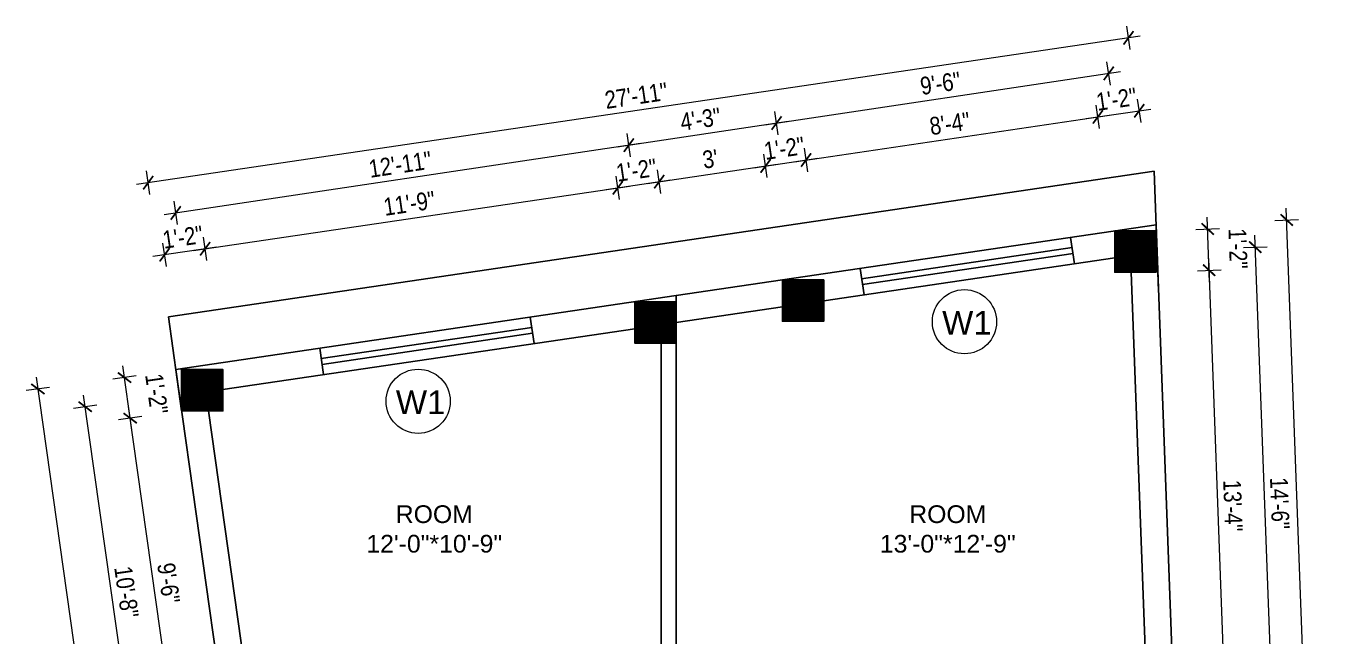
# Model space of a CAD drawing. Header units: inches. Extents: x -5142662 to -4941318, y -3361958 to -3160563.
# Drawn here: x -5002301.7 to -5001858.9, y -3260558.4 to -3260351.7 of the extents above; entities that cross this region are included whole.
import ezdxf

# ---------------------------------------------------------------- set-up
doc = ezdxf.new("R2010")
doc.units = ezdxf.units.IN
doc.header["$LTSCALE"] = 2
doc.header["$MEASUREMENT"] = 0
doc.header["$PDMODE"] = 34
doc.layers.get('0').update_dxf_attribs({"linetype": 'CONTINUOUS'})
doc.layers.get('DEFPOINTS').update_dxf_attribs({"color": 141, "linetype": 'CONTINUOUS'})
doc.layers.add('A-Hatch', color=7, linetype='CONTINUOUS')
for name, color, linetype, lineweight in [('Annotate-Lite.w', 177, 'CONTINUOUS', 9), ('DIM 1-100', 4, 'CONTINUOUS', 13), ('TEXT', 181, 'CONTINUOUS', 25)]:
    doc.layers.add(name, color=color, linetype=linetype, lineweight=lineweight)
doc.styles.add('arial.', font='arial.ttf')
doc.styles.add('gaurav', font='arial.ttf')
doc.styles.get("Standard").update_dxf_attribs({"font": 'ARIALN.TTF'})
doc.dimstyles.new('1 by 96', dxfattribs={"dimtxt": 6, "dimasz": 4, "dimexe": 4, "dimexo": 4, "dimgap": 2, "dimtad": 1, "dimdec": 0, "dimzin": 0, "dimdsep": 46, "dimlunit": 4, "dimtxsty": 'Standard', "dimblk": 'ARCHTICK', "dimcen": 0, "dimdle": 4, "dimadec": 0, "dimazin": 0, "dimtfac": 1, "dimtdec": 0, "dimtix": 1, "dimtofl": 0, "dimtmove": 1, "dimatfit": 3, "dimldrblk": 'ARCHTICK', "dimfxl": 4, "dimfxlon": 1, "dimtolj": 1, "dimtzin": 0, "dimlwd": -1, "dimlwe": -1, "dimarcsym": 0})

# ---------------------------------------------------------------- blocks, each defined once
blk = doc.blocks.new('_ArchTick')
at = {"color": 0, "linetype": 'ByBlock', "const_width": 0.15}
blk.add_lwpolyline([(-0.5, -0.5), (0.5, 0.5)], dxfattribs=at)
blk = doc.blocks.new('*D1533')
at = {"layer": 'DEFPOINTS', "color": 0, "ltscale": 0.5, "transparency": 16777216}
for p in [(-5002266.51, -3260484.38), (-5002249.11, -3260481.93), (-5002231.25, -3260594.67)]:
    blk.add_point(p, dxfattribs=at)
at = {"layer": 'DIM 1-100', "color": 0, "ltscale": 0.5, "transparency": 16777216}
for p, q in [((-5002250.03, -3260601.36), (-5002267.06, -3260480.42)), ((-5002262.54, -3260483.82), (-5002270.47, -3260484.94)), ((-5002246.62, -3260596.84), (-5002254.55, -3260597.95))]:
    blk.add_line(p, q, dxfattribs=at)
at = {"layer": 'DIM 1-100', "color": 0, "ltscale": 0.5, "transparency": 16777216, "xscale": 4, "yscale": 4, "zscale": 4}
for p, rotation in [((-5002266.51, -3260484.38), 98.01894551890229), ((-5002250.58, -3260597.4), 278.0189455189023)]:
    blk.add_blockref('_ArchTick', p, dxfattribs=dict(at, rotation=rotation))
at = {"layer": 'DIM 1-100', "color": 0, "ltscale": 0.5, "transparency": 16777216, "insert": (-5002253.53, -3260540.18), "char_height": 6, "attachment_point": 5, "rotation": 278.0189}
blk.add_mtext('\\A1;9\'-6"', dxfattribs=at)
blk = doc.blocks.new('*D1534')
at = {"layer": 'DEFPOINTS', "color": 0, "ltscale": 0.5, "transparency": 16777216}
for p in [(-5002249.11, -3260467.93), (-5002268.44, -3260470.65), (-5002249.11, -3260481.93)]:
    blk.add_point(p, dxfattribs=at)
at = {"layer": 'DIM 1-100', "color": 0, "ltscale": 0.5, "transparency": 16777216}
for p, q in [((-5002265.95, -3260488.34), (-5002269, -3260466.69)), ((-5002264.48, -3260470.1), (-5002272.4, -3260471.21)), ((-5002262.54, -3260483.82), (-5002270.47, -3260484.94))]:
    blk.add_line(p, q, dxfattribs=at)
at = {"layer": 'DIM 1-100', "color": 0, "ltscale": 0.5, "transparency": 16777216, "xscale": 4, "yscale": 4, "zscale": 4}
for p, rotation in [((-5002268.44, -3260470.65), 98.01894551890229), ((-5002266.51, -3260484.38), 278.0189455189023)]:
    blk.add_blockref('_ArchTick', p, dxfattribs=dict(at, rotation=rotation))
at = {"layer": 'DIM 1-100', "color": 0, "ltscale": 0.5, "transparency": 16777216, "insert": (-5002257.55, -3260476.12), "char_height": 6, "attachment_point": 5, "rotation": 278.0189}
blk.add_mtext('\\A1;1\'-2"', dxfattribs=at)
blk = doc.blocks.new('*D1539')
at = {"layer": 'DEFPOINTS', "color": 0, "ltscale": 0.5, "transparency": 16777216}
for p in [(-5002242.11, -3260474.93), (-5002281.74, -3260480.51), (-5002224.25, -3260601.67)]:
    blk.add_point(p, dxfattribs=at)
at = {"layer": 'DIM 1-100', "color": 0, "ltscale": 0.5, "transparency": 16777216}
for p, q in [((-5002263.32, -3260611.22), (-5002282.29, -3260476.55)), ((-5002277.77, -3260479.95), (-5002285.7, -3260481.07)), ((-5002259.92, -3260606.7), (-5002267.84, -3260607.81))]:
    blk.add_line(p, q, dxfattribs=at)
at = {"layer": 'DIM 1-100', "color": 0, "ltscale": 0.5, "transparency": 16777216, "xscale": 4, "yscale": 4, "zscale": 4}
for p, rotation in [((-5002281.74, -3260480.51), 98.01894551877217), ((-5002263.88, -3260607.26), 278.0189455187722)]:
    blk.add_blockref('_ArchTick', p, dxfattribs=dict(at, rotation=rotation))
at = {"layer": 'DIM 1-100', "color": 0, "ltscale": 0.5, "transparency": 16777216, "insert": (-5002267.79, -3260543.18), "char_height": 6, "attachment_point": 5, "rotation": 278.0189}
blk.add_mtext('\\A1;10\'-8"', dxfattribs=at)
blk = doc.blocks.new('*D1540')
at = {"layer": 'DEFPOINTS', "color": 0, "ltscale": 0.5, "transparency": 16777216}
for p in [(-5002251.08, -3260467.93), (-5002211.04, -3260752.17), (-5002257.71, -3260758.75)]:
    blk.add_point(p, dxfattribs=at)
at = {"layer": 'DIM 1-100', "color": 0, "ltscale": 0.5, "transparency": 16777216}
for p, q in [((-5002298.31, -3260470.54), (-5002257.15, -3260762.71)), ((-5002293.79, -3260473.95), (-5002301.71, -3260475.06)), ((-5002253.75, -3260758.19), (-5002261.67, -3260759.31))]:
    blk.add_line(p, q, dxfattribs=at)
at = {"layer": 'DIM 1-100', "color": 0, "ltscale": 0.5, "transparency": 16777216, "xscale": 4, "yscale": 4, "zscale": 4}
for p, rotation in [((-5002297.75, -3260474.5), 98.01894551889016), ((-5002257.71, -3260758.75), 278.0189455188902)]:
    blk.add_blockref('_ArchTick', p, dxfattribs=dict(at, rotation=rotation))
at = {"layer": 'DIM 1-100', "color": 0, "ltscale": 0.5, "transparency": 16777216, "insert": (-5002272.72, -3260615.92), "char_height": 6, "attachment_point": 5, "rotation": 278.0189}
blk.add_mtext('\\A1;23\'-11"', dxfattribs=at)
blk = doc.blocks.new('*D1547')
at = {"layer": 'DEFPOINTS', "color": 0, "ltscale": 0.5, "transparency": 16777216}
for p in [(-5001919.36, -3260434.99), (-5001901.4, -3260434.33), (-5001912.87, -3260594.67)]:
    blk.add_point(p, dxfattribs=at)
at = {"layer": 'DIM 1-100', "color": 0, "ltscale": 0.5, "transparency": 16777216}
for p, q in [((-5001895.35, -3260598.03), (-5001901.55, -3260430.33)), ((-5001905.4, -3260434.48), (-5001897.4, -3260434.18)), ((-5001899.5, -3260594.18), (-5001891.51, -3260593.88))]:
    blk.add_line(p, q, dxfattribs=at)
at = {"layer": 'DIM 1-100', "color": 0, "ltscale": 0.5, "transparency": 16777216, "xscale": 4, "yscale": 4, "zscale": 4}
for p, rotation in [((-5001901.4, -3260434.33), 92.11435361988055), ((-5001895.5, -3260594.03), 272.1143536198805)]:
    blk.add_blockref('_ArchTick', p, dxfattribs=dict(at, rotation=rotation))
at = {"layer": 'DIM 1-100', "color": 0, "ltscale": 0.5, "transparency": 16777216, "insert": (-5001893.39, -3260513.99), "char_height": 6, "attachment_point": 5, "rotation": 272.1144}
blk.add_mtext('\\A1;13\'-4"', dxfattribs=at)
blk = doc.blocks.new('*D1548')
at = {"layer": 'DEFPOINTS', "color": 0, "ltscale": 0.5, "transparency": 16777216}
for p in [(-5001919.36, -3260420.99), (-5001901.91, -3260420.35), (-5001919.36, -3260434.99)]:
    blk.add_point(p, dxfattribs=at)
at = {"layer": 'DIM 1-100', "color": 0, "ltscale": 0.5, "transparency": 16777216}
for p, q in [((-5001901.25, -3260438.33), (-5001902.06, -3260416.35)), ((-5001905.91, -3260420.49), (-5001897.92, -3260420.2)), ((-5001905.4, -3260434.48), (-5001897.4, -3260434.18))]:
    blk.add_line(p, q, dxfattribs=at)
at = {"layer": 'DIM 1-100', "color": 0, "ltscale": 0.5, "transparency": 16777216, "xscale": 4, "yscale": 4, "zscale": 4}
for p, rotation in [((-5001901.91, -3260420.35), 92.11435361988055), ((-5001901.4, -3260434.33), 272.1143536198805)]:
    blk.add_blockref('_ArchTick', p, dxfattribs=dict(at, rotation=rotation))
at = {"layer": 'DIM 1-100', "color": 0, "ltscale": 0.5, "transparency": 16777216, "insert": (-5001891.64, -3260426.97), "char_height": 6, "attachment_point": 5, "rotation": 272.1144}
blk.add_mtext('\\A1;1\'-2"', dxfattribs=at)
blk = doc.blocks.new('*D1550')
at = {"layer": 'DEFPOINTS', "color": 0, "ltscale": 0.5, "transparency": 16777216}
for p in [(-5001926.36, -3260427.99), (-5001885.82, -3260426.49), (-5001919.87, -3260601.67)]:
    blk.add_point(p, dxfattribs=at)
at = {"layer": 'DIM 1-100', "color": 0, "ltscale": 0.5, "transparency": 16777216}
for p, q in [((-5001879.26, -3260604.18), (-5001885.96, -3260422.5)), ((-5001889.81, -3260426.64), (-5001881.82, -3260426.35)), ((-5001883.4, -3260600.33), (-5001875.41, -3260600.03))]:
    blk.add_line(p, q, dxfattribs=at)
at = {"layer": 'DIM 1-100', "color": 0, "ltscale": 0.5, "transparency": 16777216, "xscale": 4, "yscale": 4, "zscale": 4}
for p, rotation in [((-5001885.82, -3260426.49), 92.11435361967206), ((-5001879.4, -3260600.18), 272.114353619672)]:
    blk.add_blockref('_ArchTick', p, dxfattribs=dict(at, rotation=rotation))
at = {"layer": 'DIM 1-100', "color": 0, "ltscale": 0.5, "transparency": 16777216, "insert": (-5001877.55, -3260513.15), "char_height": 6, "attachment_point": 5, "rotation": 272.1144}
blk.add_mtext('\\A1;14\'-6"', dxfattribs=at)
blk = doc.blocks.new('*D1551')
at = {"layer": 'DEFPOINTS', "color": 0, "ltscale": 0.5, "transparency": 16777216}
for p in [(-5001919.36, -3260418.92), (-5001875.18, -3260417.29), (-5001907.06, -3260752.17)]:
    blk.add_point(p, dxfattribs=at)
at = {"layer": 'DIM 1-100', "color": 0, "ltscale": 0.5, "transparency": 16777216}
for p, q in [((-5001862.73, -3260754.54), (-5001875.33, -3260413.29)), ((-5001879.18, -3260417.44), (-5001871.19, -3260417.14)), ((-5001866.88, -3260750.69), (-5001858.88, -3260750.39))]:
    blk.add_line(p, q, dxfattribs=at)
at = {"layer": 'DIM 1-100', "color": 0, "ltscale": 0.5, "transparency": 16777216, "xscale": 4, "yscale": 4, "zscale": 4}
for p, rotation in [((-5001875.18, -3260417.29), 92.11435361988767), ((-5001862.88, -3260750.54), 272.1143536198877)]:
    blk.add_blockref('_ArchTick', p, dxfattribs=dict(at, rotation=rotation))
at = {"layer": 'DIM 1-100', "color": 0, "ltscale": 0.5, "transparency": 16777216, "insert": (-5001863.97, -3260583.73), "char_height": 6, "attachment_point": 5, "rotation": 272.1144}
blk.add_mtext('\\A1;27\'-9"', dxfattribs=at)
blk = doc.blocks.new('*D1552')
at = {"layer": 'DEFPOINTS', "color": 0, "ltscale": 0.5, "transparency": 16777216}
for p in [(-5002101.5, -3260406.41), (-5002095.8, -3260444.99), (-5002235.11, -3260467.93)]:
    blk.add_point(p, dxfattribs=at)
at = {"layer": 'DIM 1-100', "color": 0, "ltscale": 0.5, "transparency": 16777216}
for p, q in [((-5002245.11, -3260427.63), (-5002097.54, -3260405.83)), ((-5002100.92, -3260410.37), (-5002102.08, -3260402.46)), ((-5002240.56, -3260431), (-5002241.73, -3260423.09))]:
    blk.add_line(p, q, dxfattribs=at)
at = {"layer": 'DIM 1-100', "color": 0, "ltscale": 0.5, "transparency": 16777216, "xscale": 4, "yscale": 4, "zscale": 4}
for p, rotation in [((-5002101.5, -3260406.41), 8.403880657176396), ((-5002241.15, -3260427.04), 188.4038806571764)]:
    blk.add_blockref('_ArchTick', p, dxfattribs=dict(at, rotation=rotation))
at = {"layer": 'DIM 1-100', "color": 0, "ltscale": 0.5, "transparency": 16777216, "insert": (-5002172.06, -3260411.72), "char_height": 6, "attachment_point": 5, "rotation": 8.4039}
blk.add_mtext('\\A1;11\'-9"', dxfattribs=at)
blk = doc.blocks.new('*D1553')
at = {"layer": 'DEFPOINTS', "color": 0, "ltscale": 0.5, "transparency": 16777216}
for p in [(-5002087.5, -3260404.34), (-5002095.8, -3260444.99), (-5002081.8, -3260442.92)]:
    blk.add_point(p, dxfattribs=at)
at = {"layer": 'DIM 1-100', "color": 0, "ltscale": 0.5, "transparency": 16777216}
for p, q in [((-5002086.92, -3260408.3), (-5002088.08, -3260400.39)), ((-5002105.46, -3260407), (-5002083.54, -3260403.76)), ((-5002100.92, -3260410.37), (-5002102.08, -3260402.46))]:
    blk.add_line(p, q, dxfattribs=at)
at = {"layer": 'DIM 1-100', "color": 0, "ltscale": 0.5, "transparency": 16777216, "xscale": 4, "yscale": 4, "zscale": 4}
for p, rotation in [((-5002101.5, -3260406.41), 188.4038806571764), ((-5002087.5, -3260404.34), 8.403880657176396)]:
    blk.add_blockref('_ArchTick', p, dxfattribs=dict(at, rotation=rotation))
at = {"layer": 'DIM 1-100', "color": 0, "ltscale": 0.5, "transparency": 16777216, "insert": (-5002095.23, -3260400.42), "char_height": 6, "attachment_point": 5, "rotation": 8.4039}
blk.add_mtext('\\A1;1\'-2"', dxfattribs=at)
blk = doc.blocks.new('*D1554')
at = {"layer": 'DEFPOINTS', "color": 0, "ltscale": 0.5, "transparency": 16777216}
for p in [(-5002051.5, -3260399.03), (-5002045.8, -3260437.6), (-5002081.8, -3260442.92)]:
    blk.add_point(p, dxfattribs=at)
at = {"layer": 'DIM 1-100', "color": 0, "ltscale": 0.5, "transparency": 16777216}
for p, q in [((-5002050.92, -3260402.98), (-5002052.08, -3260395.07)), ((-5002091.46, -3260404.93), (-5002047.54, -3260398.44)), ((-5002086.92, -3260408.3), (-5002088.08, -3260400.39))]:
    blk.add_line(p, q, dxfattribs=at)
at = {"layer": 'DIM 1-100', "color": 0, "ltscale": 0.5, "transparency": 16777216, "xscale": 4, "yscale": 4, "zscale": 4}
for p, rotation in [((-5002051.5, -3260399.03), 8.403880657176396), ((-5002087.5, -3260404.34), 188.4038806571764)]:
    blk.add_blockref('_ArchTick', p, dxfattribs=dict(at, rotation=rotation))
at = {"layer": 'DIM 1-100', "color": 0, "ltscale": 0.5, "transparency": 16777216, "insert": (-5002070.24, -3260396.68), "char_height": 6, "attachment_point": 5, "rotation": 8.4039}
blk.add_mtext("\\A1;3'", dxfattribs=at)
blk = doc.blocks.new('*D1555')
at = {"layer": 'DEFPOINTS', "color": 0, "ltscale": 0.5, "transparency": 16777216}
for p in [(-5002037.8, -3260397), (-5002045.8, -3260437.6), (-5002031.8, -3260437.6)]:
    blk.add_point(p, dxfattribs=at)
at = {"layer": 'DIM 1-100', "color": 0, "ltscale": 0.5, "transparency": 16777216}
for p, q in [((-5002055.46, -3260399.61), (-5002033.84, -3260396.42)), ((-5002050.92, -3260402.98), (-5002052.08, -3260395.07)), ((-5002037.21, -3260400.96), (-5002038.38, -3260393.04))]:
    blk.add_line(p, q, dxfattribs=at)
at = {"layer": 'DIM 1-100', "color": 0, "ltscale": 0.5, "transparency": 16777216, "xscale": 4, "yscale": 4, "zscale": 4}
for p, rotation in [((-5002051.5, -3260399.03), 188.4038806571764), ((-5002037.8, -3260397), 8.403880657176396)]:
    blk.add_blockref('_ArchTick', p, dxfattribs=dict(at, rotation=rotation))
at = {"layer": 'DIM 1-100', "color": 0, "ltscale": 0.5, "transparency": 16777216, "insert": (-5002045.2, -3260393.03), "char_height": 6, "attachment_point": 5, "rotation": 8.4039}
blk.add_mtext('\\A1;1\'-2"', dxfattribs=at)
blk = doc.blocks.new('*D1556')
at = {"layer": 'DEFPOINTS', "color": 0, "ltscale": 0.5, "transparency": 16777216}
for p in [(-5001939.06, -3260382.41), (-5001933.36, -3260420.99), (-5002031.8, -3260437.6)]:
    blk.add_point(p, dxfattribs=at)
at = {"layer": 'DIM 1-100', "color": 0, "ltscale": 0.5, "transparency": 16777216}
for p, q in [((-5001938.47, -3260386.37), (-5001939.64, -3260378.46)), ((-5002041.76, -3260397.59), (-5001935.1, -3260381.83)), ((-5002037.21, -3260400.96), (-5002038.38, -3260393.04))]:
    blk.add_line(p, q, dxfattribs=at)
at = {"layer": 'DIM 1-100', "color": 0, "ltscale": 0.5, "transparency": 16777216, "xscale": 4, "yscale": 4, "zscale": 4}
for p, rotation in [((-5001939.06, -3260382.41), 8.403880657176396), ((-5002037.8, -3260397), 188.4038806571764)]:
    blk.add_blockref('_ArchTick', p, dxfattribs=dict(at, rotation=rotation))
at = {"layer": 'DIM 1-100', "color": 0, "ltscale": 0.5, "transparency": 16777216, "insert": (-5001989.17, -3260384.7), "char_height": 6, "attachment_point": 5, "rotation": 8.4039}
blk.add_mtext('\\A1;8\'-4"', dxfattribs=at)
blk = doc.blocks.new('*D1557')
at = {"layer": 'DEFPOINTS', "color": 0, "ltscale": 0.5, "transparency": 16777216}
for p in [(-5001925.06, -3260380.35), (-5001919.36, -3260418.92), (-5001933.36, -3260420.99)]:
    blk.add_point(p, dxfattribs=at)
at = {"layer": 'DIM 1-100', "color": 0, "ltscale": 0.5, "transparency": 16777216}
for p, q in [((-5001938.47, -3260386.37), (-5001939.64, -3260378.46)), ((-5001924.47, -3260384.3), (-5001925.64, -3260376.39)), ((-5001943.02, -3260383), (-5001921.1, -3260379.76))]:
    blk.add_line(p, q, dxfattribs=at)
at = {"layer": 'DIM 1-100', "color": 0, "ltscale": 0.5, "transparency": 16777216, "xscale": 4, "yscale": 4, "zscale": 4}
for p, rotation in [((-5001925.06, -3260380.35), 8.403880657176396), ((-5001939.06, -3260382.41), 188.4038806571764)]:
    blk.add_blockref('_ArchTick', p, dxfattribs=dict(at, rotation=rotation))
at = {"layer": 'DIM 1-100', "color": 0, "ltscale": 0.5, "transparency": 16777216, "insert": (-5001932.79, -3260376.42), "char_height": 6, "attachment_point": 5, "rotation": 8.4039}
blk.add_mtext('\\A1;1\'-2"', dxfattribs=at)
blk = doc.blocks.new('*D1558')
at = {"layer": 'DEFPOINTS', "color": 0, "ltscale": 0.5, "transparency": 16777216}
for p in [(-5002254.85, -3260429.07), (-5002249.11, -3260467.93), (-5002235.11, -3260467.93)]:
    blk.add_point(p, dxfattribs=at)
at = {"layer": 'DIM 1-100', "color": 0, "ltscale": 0.5, "transparency": 16777216}
for p, q in [((-5002240.56, -3260431), (-5002241.73, -3260423.09)), ((-5002237.19, -3260426.46), (-5002258.81, -3260429.65)), ((-5002254.26, -3260433.02), (-5002255.43, -3260425.11))]:
    blk.add_line(p, q, dxfattribs=at)
at = {"layer": 'DIM 1-100', "color": 0, "ltscale": 0.5, "transparency": 16777216, "xscale": 4, "yscale": 4, "zscale": 4}
for p, rotation in [((-5002254.85, -3260429.07), 188.4038806571764), ((-5002241.15, -3260427.04), 8.403880657176357)]:
    blk.add_blockref('_ArchTick', p, dxfattribs=dict(at, rotation=rotation))
at = {"layer": 'DIM 1-100', "color": 0, "ltscale": 0.5, "transparency": 16777216, "insert": (-5002248.73, -3260423.1), "char_height": 6, "attachment_point": 5, "rotation": 8.4039}
blk.add_mtext('\\A1;1\'-2"', dxfattribs=at)
blk = doc.blocks.new('*D1559')
at = {"layer": 'DEFPOINTS', "color": 0, "ltscale": 0.5, "transparency": 16777216}
for p in [(-5002251.09, -3260414.93), (-5002088.8, -3260451.99), (-5002242.11, -3260474.93)]:
    blk.add_point(p, dxfattribs=at)
at = {"layer": 'DIM 1-100', "color": 0, "ltscale": 0.5, "transparency": 16777216}
for p, q in [((-5002097.19, -3260395.94), (-5002098.37, -3260388.03)), ((-5002093.82, -3260391.4), (-5002255.04, -3260415.52)), ((-5002250.49, -3260418.89), (-5002251.68, -3260410.97))]:
    blk.add_line(p, q, dxfattribs=at)
at = {"layer": 'DIM 1-100', "color": 0, "ltscale": 0.5, "transparency": 16777216, "xscale": 4, "yscale": 4, "zscale": 4}
for p, rotation in [((-5002097.78, -3260391.99), 8.510423086332324), ((-5002251.09, -3260414.93), 188.5104230863323)]:
    blk.add_blockref('_ArchTick', p, dxfattribs=dict(at, rotation=rotation))
at = {"layer": 'DIM 1-100', "color": 0, "ltscale": 0.5, "transparency": 16777216, "insert": (-5002175.17, -3260398.5), "char_height": 6, "attachment_point": 5, "rotation": 8.5104}
blk.add_mtext('\\A1;12\'-11"', dxfattribs=at)
blk = doc.blocks.new('*D1560')
at = {"layer": 'DEFPOINTS', "color": 0, "ltscale": 0.5, "transparency": 16777216}
for p in [(-5002047.79, -3260384.51), (-5002038.8, -3260444.6), (-5002088.8, -3260451.99)]:
    blk.add_point(p, dxfattribs=at)
at = {"layer": 'DIM 1-100', "color": 0, "ltscale": 0.5, "transparency": 16777216}
for p, q in [((-5002047.2, -3260388.46), (-5002048.38, -3260380.55)), ((-5002101.73, -3260392.58), (-5002043.84, -3260383.92)), ((-5002097.19, -3260395.94), (-5002098.37, -3260388.03))]:
    blk.add_line(p, q, dxfattribs=at)
at = {"layer": 'DIM 1-100', "color": 0, "ltscale": 0.5, "transparency": 16777216, "xscale": 4, "yscale": 4, "zscale": 4}
for p, rotation in [((-5002047.79, -3260384.51), 8.510423086342314), ((-5002097.78, -3260391.99), 188.5104230863423)]:
    blk.add_blockref('_ArchTick', p, dxfattribs=dict(at, rotation=rotation))
at = {"layer": 'DIM 1-100', "color": 0, "ltscale": 0.5, "transparency": 16777216, "insert": (-5002073.54, -3260383.24), "char_height": 6, "attachment_point": 5, "rotation": 8.5104}
blk.add_mtext('\\A1;4\'-3"', dxfattribs=at)
blk = doc.blocks.new('*D1561')
at = {"layer": 'DEFPOINTS', "color": 0, "ltscale": 0.5, "transparency": 16777216}
for p in [(-5001935.38, -3260367.69), (-5001926.36, -3260427.99), (-5002038.8, -3260444.6)]:
    blk.add_point(p, dxfattribs=at)
at = {"layer": 'DIM 1-100', "color": 0, "ltscale": 0.5, "transparency": 16777216}
for p, q in [((-5001934.79, -3260371.64), (-5001935.98, -3260363.73)), ((-5002051.75, -3260385.1), (-5001931.43, -3260367.1)), ((-5002047.2, -3260388.46), (-5002048.38, -3260380.55))]:
    blk.add_line(p, q, dxfattribs=at)
at = {"layer": 'DIM 1-100', "color": 0, "ltscale": 0.5, "transparency": 16777216, "xscale": 4, "yscale": 4, "zscale": 4}
for p, rotation in [((-5001935.38, -3260367.69), 8.510423086342314), ((-5002047.79, -3260384.51), 188.5104230863423)]:
    blk.add_blockref('_ArchTick', p, dxfattribs=dict(at, rotation=rotation))
at = {"layer": 'DIM 1-100', "color": 0, "ltscale": 0.5, "transparency": 16777216, "insert": (-5001992.34, -3260371.09), "char_height": 6, "attachment_point": 5, "rotation": 8.5104}
blk.add_mtext('\\A1;9\'-6"', dxfattribs=at)
blk = doc.blocks.new('*D1562')
at = {"layer": 'DEFPOINTS', "color": 0, "ltscale": 0.5, "transparency": 16777216}
for p in [(-5002260.42, -3260404.68), (-5001919.36, -3260418.92), (-5002251.08, -3260467.93)]:
    blk.add_point(p, dxfattribs=at)
at = {"layer": 'DIM 1-100', "color": 0, "ltscale": 0.5, "transparency": 16777216}
for p, q in [((-5001928.12, -3260359.63), (-5001929.29, -3260351.72)), ((-5001924.75, -3260355.09), (-5002264.38, -3260405.27)), ((-5002259.84, -3260408.64), (-5002261.01, -3260400.72))]:
    blk.add_line(p, q, dxfattribs=at)
at = {"layer": 'DIM 1-100', "color": 0, "ltscale": 0.5, "transparency": 16777216, "xscale": 4, "yscale": 4, "zscale": 4}
for p, rotation in [((-5001928.7, -3260355.67), 8.403880655919362), ((-5002260.42, -3260404.68), 188.4038806559193)]:
    blk.add_blockref('_ArchTick', p, dxfattribs=dict(at, rotation=rotation))
at = {"layer": 'DIM 1-100', "color": 0, "ltscale": 0.5, "transparency": 16777216, "insert": (-5002095.3, -3260375.22), "char_height": 6, "attachment_point": 5, "rotation": 8.4039}
blk.add_mtext('\\A1;27\'-11"', dxfattribs=at)

msp = doc.modelspace()

# ---------------------------------------------------------------- hatches: boundary and pattern name
at = {"layer": 'A-Hatch', "ltscale": 0.5}
h = msp.add_hatch(dxfattribs=at)
h.set_pattern_fill('ANSI31', color=256)
h.set_pattern_definition([(45, (89499.35351, -2015.52028), (-0.0883883476483, 0.0883883476483), [])])
h.paths.add_polyline_path([(-5001919.36, -3260420.99), (-5001933.36, -3260420.99), (-5001933.36, -3260434.99), (-5001919.36, -3260434.99)])
h = msp.add_hatch(dxfattribs=at)
h.set_pattern_fill('ANSI31', color=256)
h.set_pattern_definition([(45, (89386.91249, -2032.1319), (-0.0883883476483, 0.0883883476483), [])])
h.paths.add_polyline_path([(-5002031.8, -3260437.6), (-5002045.8, -3260437.6), (-5002045.8, -3260451.6), (-5002031.8, -3260451.6)])
h = msp.add_hatch(dxfattribs=at)
h.set_pattern_fill('ANSI31', color=256)
h.set_pattern_definition([(45, (89336.91249, -2039.51872), (-0.0883883476483, 0.0883883476483), [])])
h.paths.add_polyline_path([(-5002081.8, -3260444.99), (-5002095.8, -3260444.99), (-5002095.8, -3260458.99), (-5002081.8, -3260458.99)])
h = msp.add_hatch(dxfattribs=at)
h.set_pattern_fill('ANSI31', color=256)
h.set_pattern_definition([(45, (89183.60549, -2062.45912), (-0.0883883476483, 0.0883883476483), [])])
h.paths.add_polyline_path([(-5002235.11, -3260467.93), (-5002249.11, -3260467.93), (-5002249.11, -3260481.93), (-5002235.11, -3260481.93)])

# ---------------------------------------------------------------- linework, layer by layer
at = {"ltscale": 0.5}
for p, q in [((-5001920.03, -3260400.83), (-5002253.59, -3260450.11)), ((-5001920.03, -3260400.83), (-5001918.53, -3260441.33)), ((-5001946.97, -3260432.1), (-5001948.28, -3260423.2)), ((-5002019, -3260437.18), (-5001947.77, -3260426.66)), ((-5001933.36, -3260430.09), (-5002031.8, -3260444.63)), ((-5002018.71, -3260439.16), (-5001947.48, -3260428.64)), ((-5002018.19, -3260442.62), (-5002019.51, -3260433.72)), ((-5001921.88, -3260594.67), (-5001927.77, -3260434.99)), ((-5002081.8, -3260442.92), (-5002045.8, -3260437.6)), ((-5002081.8, -3260444.99), (-5002081.8, -3260442.92)), ((-5002249.11, -3260481.93), (-5002253.59, -3260450.11)), ((-5002129.84, -3260459.12), (-5002131.16, -3260450.21)), ((-5002081.8, -3260452.02), (-5002045.8, -3260446.7)), ((-5002095.8, -3260454.09), (-5002235.11, -3260474.67)), ((-5002201.87, -3260464.2), (-5002130.64, -3260453.68)), ((-5002081.8, -3260599.17), (-5002081.8, -3260452.22)), ((-5002201.58, -3260466.18), (-5002130.35, -3260455.65)), ((-5002086.8, -3260594.67), (-5002086.8, -3260458.99)), ((-5002201.07, -3260469.64), (-5002202.38, -3260460.74)), ((-5002240.02, -3260481.93), (-5002224.14, -3260594.67))]:
    msp.add_line(p, q, dxfattribs=at)
for points in [[(-5002045.8, -3260752.17), (-5001907.06, -3260752.17), (-5001919.36, -3260418.92), (-5002045.8, -3260437.6)], [(-5002081.8, -3260442.92), (-5002251.08, -3260467.93), (-5002211.04, -3260752.17), (-5002197.04, -3260752.17)]]:
    msp.add_lwpolyline(points, dxfattribs=at)
for points in [[(-5001933.36, -3260420.99), (-5001919.36, -3260420.99), (-5001919.36, -3260434.99), (-5001933.36, -3260434.99)], [(-5002045.8, -3260437.6), (-5002031.8, -3260437.6), (-5002031.8, -3260451.6), (-5002045.8, -3260451.6)], [(-5002095.8, -3260444.99), (-5002081.8, -3260444.99), (-5002081.8, -3260458.99), (-5002095.8, -3260458.99)], [(-5002249.11, -3260467.93), (-5002235.11, -3260467.93), (-5002235.11, -3260481.93), (-5002249.11, -3260481.93)]]:
    msp.add_lwpolyline(points, close=True, dxfattribs=at)
at = {"layer": 'Annotate-Lite.w', "ltscale": 0.005}
for centre in [(-5001984.22, -3260451.74), (-5002169.07, -3260478.66)]:
    msp.add_circle(centre, 10.86, dxfattribs=at)

# ---------------------------------------------------------------- texts
at = {"layer": 'Annotate-Lite.w', "ltscale": 0.005, "char_height": 8, "attachment_point": 1, "style": 'gaurav'}
for insert in [(-5001991.76, -3260448.09), (-5002176.61, -3260475.01)]:
    msp.add_mtext_dynamic_manual_height_columns('W1', width=8, gutter_width=100, heights=[0], dxfattribs=dict(at, insert=insert))
at = {"layer": 'TEXT', "lineweight": -2, "char_height": 6, "attachment_point": 5, "style": 'arial.'}
for s, insert in [('ROOM\\P12\'-0"*10\'-9"', (-5002163.61, -3260521.91)), ('ROOM\\P13\'-0"*12\'-9"', (-5001989.85, -3260521.91))]:
    msp.add_mtext_dynamic_manual_height_columns(s, width=45.7314, gutter_width=30, heights=[0], dxfattribs=dict(at, insert=insert))

# ---------------------------------------------------------------- dimensions: what is measured, and where the dimension line sits
at = {"layer": 'DIM 1-100', "ltscale": 0.5}
for p1, p2, distance, picture, middle in [((-5001919.36, -3260418.92), (-5002251.08, -3260467.93), -63.94, '*D1562', (-5002095.3, -3260375.22)), ((-5002088.8, -3260451.99), (-5002242.11, -3260474.93), -60.67, '*D1559', (-5002175.17, -3260398.5)), ((-5001907.06, -3260752.17), (-5001919.36, -3260418.92), -44.21, '*D1551', (-5001863.97, -3260583.73)), ((-5002251.08, -3260467.93), (-5002211.04, -3260752.17), -47.13, '*D1540', (-5002272.72, -3260615.92))]:
    dim = msp.add_aligned_dim(p1=p1, p2=p2, distance=distance, dimstyle='1 by 96', dxfattribs=at)
    dim.commit()
    dim.dimension.update_dxf_attribs({"geometry": picture, "text_midpoint": middle})
for base, p1, p2, angle, picture, middle in [((-5001935.38, -3260367.69), (-5002038.8, -3260444.6), (-5001926.36, -3260427.99), 8.5104, '*D1561', (-5001992.34, -3260371.09)), ((-5002047.79, -3260384.51), (-5002088.8, -3260451.99), (-5002038.8, -3260444.6), 8.5104, '*D1560', (-5002073.54, -3260383.24)), ((-5001939.06, -3260382.41), (-5002031.8, -3260437.6), (-5001933.36, -3260420.99), 188.4039, '*D1556', (-5001989.17, -3260384.7)), ((-5002051.5, -3260399.03), (-5002081.8, -3260442.92), (-5002045.8, -3260437.6), 188.4039, '*D1554', (-5002070.24, -3260396.68)), ((-5002101.5, -3260406.41), (-5002235.11, -3260467.93), (-5002095.8, -3260444.99), 188.4039, '*D1552', (-5002172.06, -3260411.72)), ((-5001885.82, -3260426.49), (-5001919.87, -3260601.67), (-5001926.36, -3260427.99), 272.1144, '*D1550', (-5001877.55, -3260513.15)), ((-5001901.4, -3260434.33), (-5001912.87, -3260594.67), (-5001919.36, -3260434.99), 272.1144, '*D1547', (-5001893.39, -3260513.99)), ((-5002281.74, -3260480.51), (-5002224.25, -3260601.67), (-5002242.11, -3260474.93), 278.0189, '*D1539', (-5002267.79, -3260543.18)), ((-5002266.51, -3260484.38), (-5002231.25, -3260594.67), (-5002249.11, -3260481.93), 278.0189, '*D1533', (-5002253.53, -3260540.18))]:
    dim = msp.add_linear_dim(base=base, p1=p1, p2=p2, angle=angle, dimstyle='1 by 96', dxfattribs=at)
    dim.commit()
    dim.dimension.update_dxf_attribs({"geometry": picture, "text_midpoint": middle})
for base, p1, p2, angle, picture, middle in [((-5001925.06, -3260380.35), (-5001933.36, -3260420.99), (-5001919.36, -3260418.92), 188.4039, '*D1557', (-5001932.06, -3260381.38)), ((-5002037.8, -3260397), (-5002045.8, -3260437.6), (-5002031.8, -3260437.6), 188.4039, '*D1555', (-5002044.47, -3260397.99)), ((-5002087.5, -3260404.34), (-5002095.8, -3260444.99), (-5002081.8, -3260442.92), 188.4039, '*D1553', (-5002094.5, -3260405.38)), ((-5002254.85, -3260429.07), (-5002235.11, -3260467.93), (-5002249.11, -3260467.93), 188.4039, '*D1558', (-5002248, -3260428.06)), ((-5001901.91, -3260420.35), (-5001919.36, -3260434.99), (-5001919.36, -3260420.99), 272.1144, '*D1548', (-5001896.65, -3260427.15)), ((-5002268.44, -3260470.65), (-5002249.11, -3260481.93), (-5002249.11, -3260467.93), 278.0189, '*D1534', (-5002262.51, -3260476.82))]:
    dim = msp.add_linear_dim(base=base, p1=p1, p2=p2, angle=angle, dimstyle='1 by 96', dxfattribs=at)
    dim.commit()
    dim.dimension.update_dxf_attribs({"geometry": picture, "text_midpoint": middle, "dimtype": 160})

doc.saveas('drawing.dxf')
